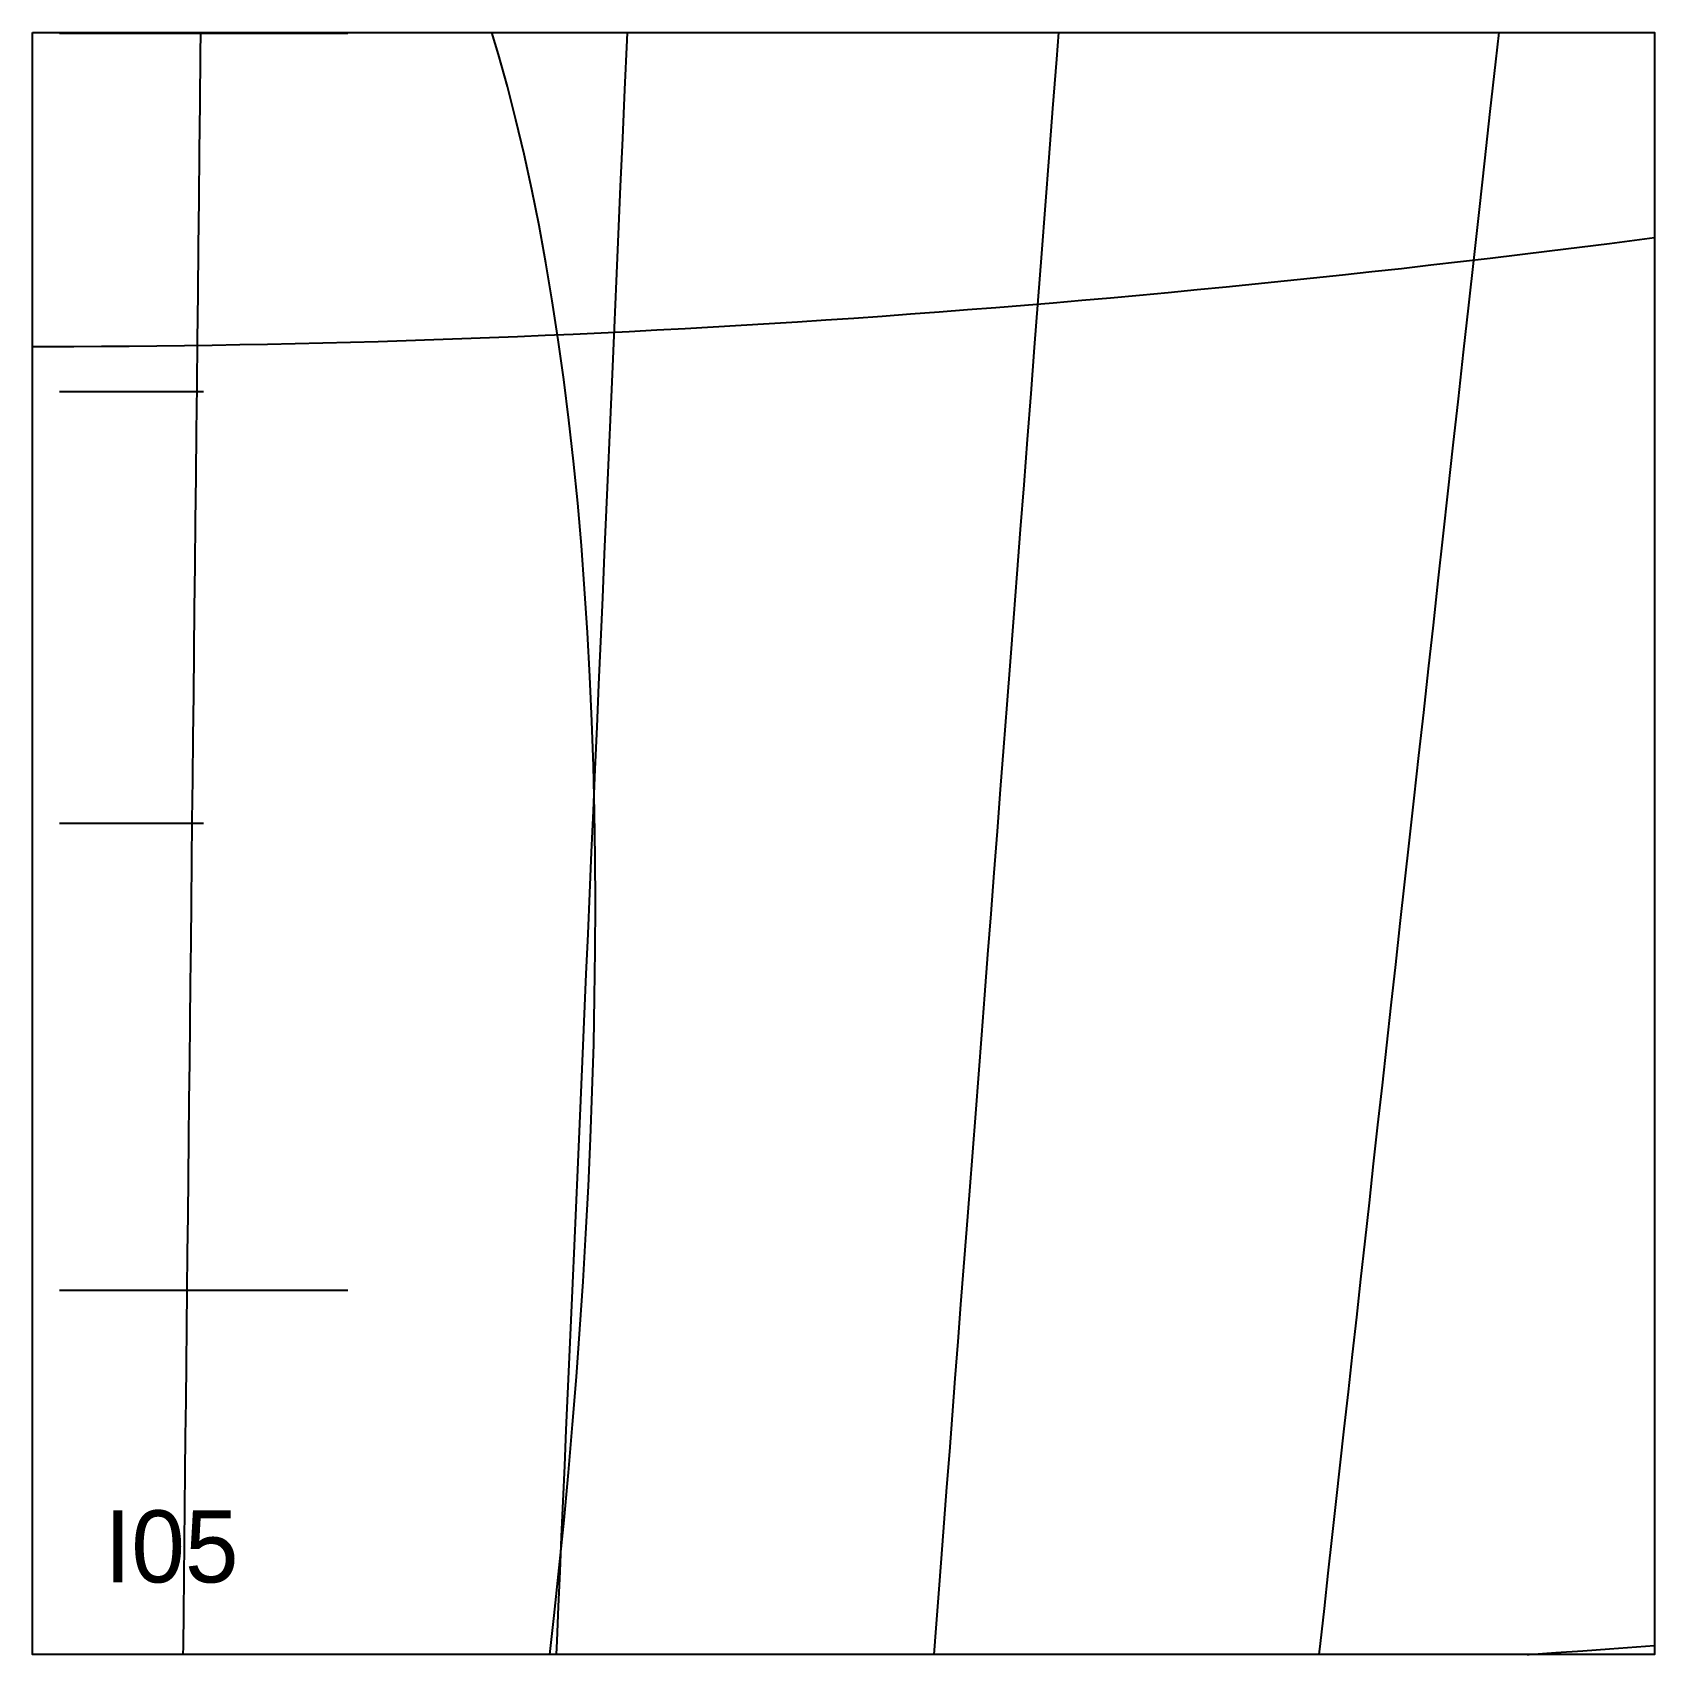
# Model space of a CAD drawing. Header units: millimetres. Extents: x 0 to 900, y 0 to 900.
import ezdxf

# ---------------------------------------------------------------- set-up
doc = ezdxf.new("R2010")
doc.units = ezdxf.units.MM
for name, color, linetype in [('CUT', 1, 'Continuous'), ('DECL', 30, 'Continuous'), ('HOUR', 7, 'Continuous'), ('HOUR15', 9, 'Continuous'), ('HOUR30', 8, 'Continuous'), ('ID', 3, 'Continuous'), ('MERID', 40, 'Continuous'), ('NOON', 6, 'Continuous'), ('TICKS', 2, 'Continuous')]:
    doc.layers.add(name, color=color, linetype=linetype)

msp = doc.modelspace()

# ---------------------------------------------------------------- linework, layer by layer
at = {"layer": 'CUT'}
msp.add_lwpolyline([(0, 900), (900, 900), (900, 0), (0, 0), (0, 900)], close=True, dxfattribs=at)
at = {"layer": 'DECL'}
for points in [[(0, 725.79), (7.67, 725.79), (23, 725.82), (38.33, 725.89), (53.67, 726), (69.01, 726.15), (84.35, 726.33), (99.69, 726.54), (115.05, 726.79), (130.4, 727.08), (145.77, 727.41), (161.14, 727.77), (176.52, 728.16), (191.91, 728.59), (207.31, 729.06), (222.73, 729.57), (238.15, 730.11), (253.59, 730.69), (269.04, 731.3), (284.5, 731.95), (299.98, 732.64), (315.48, 733.37), (330.99, 734.13), (346.52, 734.93), (362.07, 735.76), (377.64, 736.64), (393.23, 737.55), (408.85, 738.49), (424.48, 739.48), (440.14, 740.5), (455.82, 741.56), (471.52, 742.66), (487.25, 743.8), (503.01, 744.97), (518.8, 746.19), (534.61, 747.44), (550.45, 748.73), (566.33, 750.06), (582.23, 751.43), (598.17, 752.83), (614.14, 754.28), (630.14, 755.77), (646.18, 757.3), (662.26, 758.86), (678.37, 760.47), (694.52, 762.12), (710.71, 763.8), (726.94, 765.53), (743.21, 767.3), (759.52, 769.11), (775.88, 770.97), (792.28, 772.86), (808.72, 774.8), (825.21, 776.78), (841.75, 778.8), (858.34, 780.86), (874.97, 782.97), (891.66, 785.12), (900, 786.22)], [(829.28, 0), (830.35, 0.07), (845.21, 1.08), (860.12, 2.11), (875.07, 3.15), (890.07, 4.22), (900, 4.94)]]:
    msp.add_lwpolyline(points, dxfattribs=at)
at = {"layer": 'HOUR'}
msp.add_lwpolyline([(93.27, 900), (93.14, 888.02), (92.85, 860.84), (92.56, 833.96), (92.27, 807.37), (91.98, 781.06), (91.7, 755.04), (91.42, 729.29), (91.14, 703.8), (90.87, 678.59), (90.6, 653.63), (90.33, 628.92), (90.06, 604.46), (89.8, 580.25), (89.54, 556.28), (89.28, 532.54), (89.03, 509.04), (88.78, 485.76), (88.52, 462.7), (88.28, 439.86), (88.03, 417.24), (87.79, 394.83), (87.55, 372.62), (87.31, 350.62), (87.07, 328.81), (86.84, 307.21), (86.6, 285.79), (86.37, 264.57), (86.14, 243.53), (85.92, 222.68), (85.69, 202), (85.47, 181.5), (85.25, 161.17), (85.03, 141.02), (84.81, 121.03), (84.6, 101.21), (84.38, 81.55), (84.17, 62.05), (83.96, 42.7), (83.75, 23.51), (83.55, 4.47), (83.5, 0)], dxfattribs=at)
at = {"layer": 'HOUR15'}
for points in [[(329.92, 900), (329.73, 895.69), (328.53, 868.36), (327.35, 841.32), (326.18, 814.58), (325.03, 788.13), (323.88, 761.96), (322.75, 736.07), (321.63, 710.45), (320.52, 685.09), (319.43, 660), (318.34, 635.16), (317.27, 610.57), (316.2, 586.23), (315.15, 562.13), (314.11, 538.27), (313.07, 514.64), (312.05, 491.24), (311.04, 468.06), (310.04, 445.1), (309.04, 422.36), (308.06, 399.84), (307.08, 377.52), (306.12, 355.41), (305.16, 333.5), (304.21, 311.78), (303.27, 290.26), (302.34, 268.93), (301.41, 247.79), (300.5, 226.83), (299.59, 206.06), (298.69, 185.46), (297.8, 165.04), (296.91, 144.78), (296.03, 124.7), (295.16, 104.79), (294.3, 85.03), (293.44, 65.44), (292.59, 46.01), (291.75, 26.73), (290.92, 7.6), (290.58, 0)], [(813.52, 900), (811.72, 883.74), (808.66, 856.14), (805.64, 828.83), (802.65, 801.83), (799.69, 775.11), (796.76, 748.68), (793.86, 722.53), (790.99, 696.65), (788.15, 671.04), (785.34, 645.69), (782.56, 620.6), (779.81, 595.77), (777.09, 571.18), (774.39, 546.84), (771.72, 522.74), (769.07, 498.88), (766.46, 475.24), (763.86, 451.83), (761.29, 428.65), (758.75, 405.68), (756.23, 382.93), (753.73, 360.39), (751.25, 338.05), (748.8, 315.92), (746.37, 293.99), (743.96, 272.25), (741.57, 250.71), (739.21, 229.36), (736.86, 208.19), (734.54, 187.21), (732.23, 166.4), (729.95, 145.78), (727.68, 125.32), (725.43, 105.04), (723.2, 84.92), (720.99, 64.97), (718.8, 45.19), (716.62, 25.56), (714.47, 6.08), (713.79, 0)]]:
    msp.add_lwpolyline(points, dxfattribs=at)
at = {"layer": 'HOUR30'}
msp.add_lwpolyline([(569.28, 900), (568.14, 885.13), (566.03, 857.76), (563.95, 830.68), (561.89, 803.9), (559.85, 777.41), (557.84, 751.2), (555.84, 725.26), (553.87, 699.6), (551.91, 674.2), (549.98, 649.06), (548.07, 624.18), (546.17, 599.55), (544.3, 575.17), (542.44, 551.03), (540.6, 527.12), (538.78, 503.45), (536.98, 480.01), (535.19, 456.79), (533.42, 433.79), (531.67, 411.01), (529.93, 388.44), (528.21, 366.08), (526.51, 343.92), (524.82, 321.97), (523.15, 300.21), (521.49, 278.65), (519.84, 257.28), (518.22, 236.1), (516.6, 215.1), (515, 194.28), (513.41, 173.64), (511.84, 153.17), (510.28, 132.88), (508.73, 112.75), (507.19, 92.8), (505.67, 73), (504.16, 53.37), (502.66, 33.89), (501.18, 14.57), (500.05, 0)], dxfattribs=at)
at = {"layer": 'MERID'}
msp.add_lwpolyline([(0, 0), (0, 900)], dxfattribs=at)
at = {"layer": 'NOON'}
msp.add_lwpolyline([(287.07, 0), (289.5, 21.68), (292.29, 48.1), (294.93, 74.56), (297.41, 101.05), (299.71, 127.56), (301.85, 154.07), (303.79, 180.58), (305.56, 207.07), (307.13, 233.53), (308.5, 259.94), (309.67, 286.28), (310.64, 312.55), (311.39, 338.73), (311.93, 364.79), (312.24, 390.72), (312.33, 416.51), (312.19, 442.14), (311.82, 467.58), (311.22, 492.82), (310.38, 517.83), (309.29, 542.6), (307.96, 567.11), (306.39, 591.34), (304.57, 615.25), (302.51, 638.84), (300.19, 662.07), (297.63, 684.94), (294.81, 707.4), (291.75, 729.44), (288.44, 751.04), (284.89, 772.17), (281.09, 792.81), (277.05, 812.93), (272.77, 832.52), (268.25, 851.54), (263.51, 869.98), (258.53, 887.82), (254.85, 900)], dxfattribs=at)
at = {"layer": 'TICKS'}
for points in [[(15, 899.68), (175, 899.68)], [(15, 700.86), (95, 700.86)], [(15, 461.24), (95, 461.24)], [(15, 202.09), (175, 202.09)]]:
    msp.add_lwpolyline(points, dxfattribs=at)

# ---------------------------------------------------------------- texts
at = {"layer": 'ID'}
msp.add_text('I05', height=40, dxfattribs=at).set_placement((40, 40))

doc.saveas('drawing.dxf')
